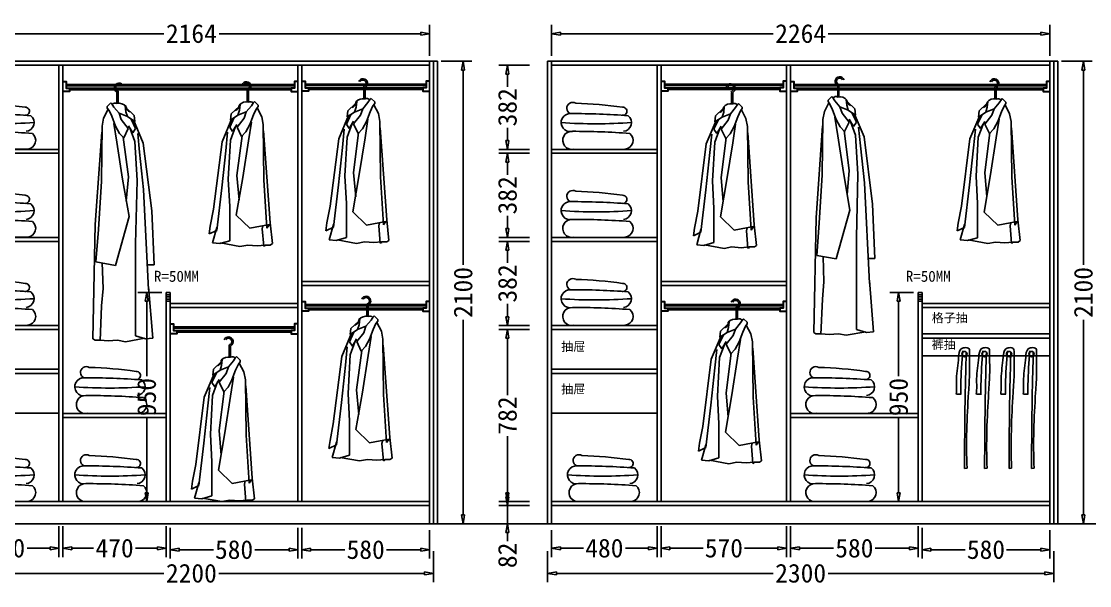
# Model space of a CAD drawing. Header units: millimetres. Extents: x 304407 to 361076, y -1262425 to -1203358.
# Drawn here: x 332654 to 337509, y -1232511 to -1229948 of the extents above; entities that cross this region are included whole.
import ezdxf

# ---------------------------------------------------------------- set-up
doc = ezdxf.new("R2010")
doc.units = ezdxf.units.MM
doc.header["$LTSCALE"] = 20
doc.layers.get('Defpoints').update_dxf_attribs({"color": 250})
for name, color, linetype in [('4', 1, 'Continuous'), ('6', 6, 'Continuous'), ('8', 8, 'Continuous'), ('LAYER10', 11, 'Continuous'), ('LAYER8', 11, 'Continuous'), ('图层3', 4, 'Continuous'), ('墙体', 40, 'Continuous')]:
    doc.layers.add(name, color=color, linetype=linetype)
doc.styles.get("Standard").update_dxf_attribs({"font": 'SimSun.ttf', "height": 85})
doc.styles.add('text', font='SimSun.ttf', dxfattribs={"height": 85})
doc.dimstyles.new('周文晶', dxfattribs={"dimtxt": 70, "dimasz": 40, "dimexe": 40, "dimexo": 30, "dimgap": 10, "dimtad": 0, "dimdec": 0, "dimtxsty": 'Standard', "dimblk": 'CLOSEDBLANK', "dimcen": 200, "dimclrd": 256, "dimclre": 256, "dimadec": 0, "dimazin": 0, "dimtfac": 1, "dimtdec": 0, "dimtmove": 0, "dimatfit": 3, "dimldrblk": 'CLOSEDBLANK', "dimfxl": 100, "dimfxlon": 1, "dimarcsym": 0})

# ---------------------------------------------------------------- blocks, each defined once
blk = doc.blocks.new('_ClosedBlank')
at = {"color": 0, "linetype": 'ByBlock', "lineweight": -2}
for p, q in [((-1, 0.17), (0, 0)), ((-1, 0.17), (-1, -0.17)), ((0, 0), (-1, -0.17))]:
    blk.add_line(p, q, dxfattribs=at)
blk = doc.blocks.new('*D1259')
at = {"lineweight": -2, "transparency": 16777216}
for p, q in [((332344.8, -1232259.5), (332344.8, -1232381)), ((332824.8, -1232241), (332824.8, -1232381)), ((332384.8, -1232341), (332489.4, -1232341)), ((332784.8, -1232341), (332680.3, -1232341))]:
    blk.add_line(p, q, dxfattribs=at)
at = {"layer": 'Defpoints', "color": 0, "transparency": 16777216}
for p in [(332824.8, -1232129.5), (332344.8, -1232229.5), (332824.8, -1232341)]:
    blk.add_point(p, dxfattribs=at)
at = {"lineweight": -2, "transparency": 16777216, "xscale": 40, "yscale": 40, "zscale": 40, "rotation": 180}
blk.add_blockref('_ClosedBlank', (332344.8, -1232341), dxfattribs=at)
at = {"lineweight": -2, "transparency": 16777216, "xscale": 40, "yscale": 40, "zscale": 40}
blk.add_blockref('_ClosedBlank', (332824.8, -1232341), dxfattribs=at)
at = {"color": 0, "transparency": 16777216, "insert": (332584.8, -1232341), "char_height": 85, "attachment_point": 5}
blk.add_mtext('480', dxfattribs=at)
blk = doc.blocks.new('*D1260')
at = {"lineweight": -2, "transparency": 16777216}
for p, q in [((332842.8, -1232241), (332842.8, -1232381)), ((333312.8, -1232241), (333312.8, -1232381)), ((332882.8, -1232341), (332982.4, -1232341)), ((333272.8, -1232341), (333173.3, -1232341))]:
    blk.add_line(p, q, dxfattribs=at)
at = {"layer": 'Defpoints', "color": 0, "transparency": 16777216}
for p in [(332842.8, -1230147.5), (333312.8, -1232129.5), (333312.8, -1232341)]:
    blk.add_point(p, dxfattribs=at)
at = {"lineweight": -2, "transparency": 16777216, "xscale": 40, "yscale": 40, "zscale": 40, "rotation": 180}
blk.add_blockref('_ClosedBlank', (332842.8, -1232341), dxfattribs=at)
at = {"lineweight": -2, "transparency": 16777216, "xscale": 40, "yscale": 40, "zscale": 40}
blk.add_blockref('_ClosedBlank', (333312.8, -1232341), dxfattribs=at)
at = {"color": 0, "transparency": 16777216, "insert": (333077.8, -1232341), "char_height": 85, "attachment_point": 5}
blk.add_mtext('470', dxfattribs=at)
blk = doc.blocks.new('*D1261')
at = {"lineweight": -2, "transparency": 16777216}
for p, q in [((332344.8, -1230104.1), (332344.8, -1229964.1)), ((334508.8, -1230104.1), (334508.8, -1229964.1)), ((332384.8, -1230004.1), (333301.1, -1230004.1)), ((334468.8, -1230004.1), (333552.5, -1230004.1))]:
    blk.add_line(p, q, dxfattribs=at)
at = {"layer": 'Defpoints', "color": 0, "transparency": 16777216}
for p in [(334508.8, -1230004.1), (332344.8, -1230147.5), (334508.8, -1230147.5)]:
    blk.add_point(p, dxfattribs=at)
at = {"lineweight": -2, "transparency": 16777216, "xscale": 40, "yscale": 40, "zscale": 40, "rotation": 180}
blk.add_blockref('_ClosedBlank', (332344.8, -1230004.1), dxfattribs=at)
at = {"lineweight": -2, "transparency": 16777216, "xscale": 40, "yscale": 40, "zscale": 40}
blk.add_blockref('_ClosedBlank', (334508.8, -1230004.1), dxfattribs=at)
at = {"color": 0, "transparency": 16777216, "insert": (333426.8, -1230004.1), "char_height": 85, "attachment_point": 5}
blk.add_mtext('2164', dxfattribs=at)
blk = doc.blocks.new('*D1262')
at = {"lineweight": -2, "transparency": 16777216}
for p, q in [((332326.8, -1232355.1), (332326.8, -1232495.1)), ((334526.8, -1232355.1), (334526.8, -1232495.1)), ((332366.8, -1232455.1), (333302.1, -1232455.1)), ((334486.8, -1232455.1), (333551.6, -1232455.1))]:
    blk.add_line(p, q, dxfattribs=at)
at = {"layer": 'Defpoints', "color": 0, "transparency": 16777216}
for p in [(332326.8, -1232229.5), (334526.8, -1232229.5), (334526.8, -1232455.1)]:
    blk.add_point(p, dxfattribs=at)
at = {"lineweight": -2, "transparency": 16777216, "xscale": 40, "yscale": 40, "zscale": 40, "rotation": 180}
blk.add_blockref('_ClosedBlank', (332326.8, -1232455.1), dxfattribs=at)
at = {"lineweight": -2, "transparency": 16777216, "xscale": 40, "yscale": 40, "zscale": 40}
blk.add_blockref('_ClosedBlank', (334526.8, -1232455.1), dxfattribs=at)
at = {"color": 0, "transparency": 16777216, "insert": (333426.8, -1232455.1), "char_height": 85, "attachment_point": 5}
blk.add_mtext('2200', dxfattribs=at)
blk = doc.blocks.new('*D1268')
at = {"lineweight": -2, "transparency": 16777216}
for p, q in [((334561.7, -1230129.5), (334701.7, -1230129.5)), ((334661.7, -1230169.5), (334661.7, -1231054.7)), ((334661.7, -1232189.5), (334661.7, -1231304.2)), ((334561.7, -1232229.5), (334701.7, -1232229.5))]:
    blk.add_line(p, q, dxfattribs=at)
at = {"layer": 'Defpoints', "color": 0, "transparency": 16777216}
for p in [(334526.8, -1230129.5), (334661.7, -1230129.5), (334526.8, -1232229.5)]:
    blk.add_point(p, dxfattribs=at)
at = {"lineweight": -2, "transparency": 16777216, "xscale": 40, "yscale": 40, "zscale": 40}
for p, rotation in [((334661.7, -1230129.5), 90), ((334661.7, -1232229.5), 270)]:
    blk.add_blockref('_ClosedBlank', p, dxfattribs=dict(at, rotation=rotation))
at = {"color": 0, "transparency": 16777216, "insert": (334661.7, -1231179.5), "char_height": 85, "attachment_point": 5, "rotation": 90}
blk.add_mtext('2100', dxfattribs=at)
blk = doc.blocks.new('*D1269')
at = {"lineweight": -2, "transparency": 16777216}
for p, q in [((333928.8, -1232247.7), (333928.8, -1232387.7)), ((334508.8, -1232259.5), (334508.8, -1232387.7)), ((333968.8, -1232347.7), (334124.8, -1232347.7)), ((334468.8, -1232347.7), (334312.9, -1232347.7))]:
    blk.add_line(p, q, dxfattribs=at)
at = {"layer": 'Defpoints', "color": 0, "transparency": 16777216}
for p in [(333928.8, -1232129.5), (334508.8, -1232229.5), (334508.8, -1232347.7)]:
    blk.add_point(p, dxfattribs=at)
at = {"lineweight": -2, "transparency": 16777216, "xscale": 40, "yscale": 40, "zscale": 40, "rotation": 180}
blk.add_blockref('_ClosedBlank', (333928.8, -1232347.7), dxfattribs=at)
at = {"lineweight": -2, "transparency": 16777216, "xscale": 40, "yscale": 40, "zscale": 40}
blk.add_blockref('_ClosedBlank', (334508.8, -1232347.7), dxfattribs=at)
at = {"color": 0, "transparency": 16777216, "insert": (334218.8, -1232347.7), "char_height": 85, "attachment_point": 5}
blk.add_mtext('580', dxfattribs=at)
blk = doc.blocks.new('*D1270')
at = {"lineweight": -2, "transparency": 16777216}
for p, q in [((333291.8, -1231179.5), (333183.8, -1231179.5)), ((333223.8, -1231219.5), (333223.8, -1231559.5)), ((333223.8, -1232089.5), (333223.8, -1231749.5)), ((333282.8, -1232129.5), (333183.8, -1232129.5))]:
    blk.add_line(p, q, dxfattribs=at)
at = {"layer": 'Defpoints', "color": 0, "transparency": 16777216}
for p in [(333321.8, -1231179.5), (333223.8, -1232129.5), (333312.8, -1232129.5)]:
    blk.add_point(p, dxfattribs=at)
at = {"lineweight": -2, "transparency": 16777216, "xscale": 40, "yscale": 40, "zscale": 40}
for p, rotation in [((333223.8, -1231179.5), 90), ((333223.8, -1232129.5), 270)]:
    blk.add_blockref('_ClosedBlank', p, dxfattribs=dict(at, rotation=rotation))
at = {"color": 0, "transparency": 16777216, "insert": (333223.8, -1231654.5), "char_height": 85, "attachment_point": 5, "rotation": 90}
blk.add_mtext('950', dxfattribs=at)
blk = doc.blocks.new('*D1271')
at = {"lineweight": -2, "transparency": 16777216}
for p, q in [((333330.8, -1232247.7), (333330.8, -1232387.7)), ((333910.8, -1232247.7), (333910.8, -1232387.7)), ((333370.8, -1232347.7), (333526.8, -1232347.7)), ((333870.8, -1232347.7), (333714.9, -1232347.7))]:
    blk.add_line(p, q, dxfattribs=at)
at = {"layer": 'Defpoints', "color": 0, "transparency": 16777216}
for p in [(333330.8, -1232129.5), (333910.8, -1232129.5), (333910.8, -1232347.7)]:
    blk.add_point(p, dxfattribs=at)
at = {"lineweight": -2, "transparency": 16777216, "xscale": 40, "yscale": 40, "zscale": 40, "rotation": 180}
blk.add_blockref('_ClosedBlank', (333330.8, -1232347.7), dxfattribs=at)
at = {"lineweight": -2, "transparency": 16777216, "xscale": 40, "yscale": 40, "zscale": 40}
blk.add_blockref('_ClosedBlank', (333910.8, -1232347.7), dxfattribs=at)
at = {"color": 0, "transparency": 16777216, "insert": (333620.8, -1232347.7), "char_height": 85, "attachment_point": 5}
blk.add_mtext('580', dxfattribs=at)
blk = doc.blocks.new('*D1272')
at = {"lineweight": -2, "transparency": 16777216}
for p, q in [((335063.5, -1232259.5), (335063.5, -1232381)), ((335543.5, -1232241), (335543.5, -1232381)), ((335103.5, -1232341), (335208, -1232341)), ((335503.5, -1232341), (335398.9, -1232341))]:
    blk.add_line(p, q, dxfattribs=at)
at = {"layer": 'Defpoints', "color": 0, "transparency": 16777216}
for p in [(335543.5, -1232129.5), (335063.5, -1232229.5), (335543.5, -1232341)]:
    blk.add_point(p, dxfattribs=at)
at = {"lineweight": -2, "transparency": 16777216, "xscale": 40, "yscale": 40, "zscale": 40, "rotation": 180}
blk.add_blockref('_ClosedBlank', (335063.5, -1232341), dxfattribs=at)
at = {"lineweight": -2, "transparency": 16777216, "xscale": 40, "yscale": 40, "zscale": 40}
blk.add_blockref('_ClosedBlank', (335543.5, -1232341), dxfattribs=at)
at = {"color": 0, "transparency": 16777216, "insert": (335303.5, -1232341), "char_height": 85, "attachment_point": 5}
blk.add_mtext('480', dxfattribs=at)
blk = doc.blocks.new('*D1273')
at = {"lineweight": -2, "transparency": 16777216}
for p, q in [((336149.5, -1232241), (336149.5, -1232381)), ((336729.5, -1232241), (336729.5, -1232381)), ((336189.5, -1232341), (336345.4, -1232341)), ((336689.5, -1232341), (336533.5, -1232341))]:
    blk.add_line(p, q, dxfattribs=at)
at = {"layer": 'Defpoints', "color": 0, "transparency": 16777216}
for p in [(336149.5, -1230147.5), (336729.5, -1232129.5), (336729.5, -1232341)]:
    blk.add_point(p, dxfattribs=at)
at = {"lineweight": -2, "transparency": 16777216, "xscale": 40, "yscale": 40, "zscale": 40, "rotation": 180}
blk.add_blockref('_ClosedBlank', (336149.5, -1232341), dxfattribs=at)
at = {"lineweight": -2, "transparency": 16777216, "xscale": 40, "yscale": 40, "zscale": 40}
blk.add_blockref('_ClosedBlank', (336729.5, -1232341), dxfattribs=at)
at = {"color": 0, "transparency": 16777216, "insert": (336439.5, -1232341), "char_height": 85, "attachment_point": 5}
blk.add_mtext('580', dxfattribs=at)
blk = doc.blocks.new('*D1274')
at = {"lineweight": -2, "transparency": 16777216}
for p, q in [((335063.5, -1230104.1), (335063.5, -1229964.1)), ((337327.5, -1230104.1), (337327.5, -1229964.1)), ((335103.5, -1230004.1), (336069.8, -1230004.1)), ((337287.5, -1230004.1), (336321.1, -1230004.1))]:
    blk.add_line(p, q, dxfattribs=at)
at = {"layer": 'Defpoints', "color": 0, "transparency": 16777216}
for p in [(337327.5, -1230004.1), (335063.5, -1230147.5), (337327.5, -1230147.5)]:
    blk.add_point(p, dxfattribs=at)
at = {"lineweight": -2, "transparency": 16777216, "xscale": 40, "yscale": 40, "zscale": 40, "rotation": 180}
blk.add_blockref('_ClosedBlank', (335063.5, -1230004.1), dxfattribs=at)
at = {"lineweight": -2, "transparency": 16777216, "xscale": 40, "yscale": 40, "zscale": 40}
blk.add_blockref('_ClosedBlank', (337327.5, -1230004.1), dxfattribs=at)
at = {"color": 0, "transparency": 16777216, "insert": (336195.5, -1230004.1), "char_height": 85, "attachment_point": 5}
blk.add_mtext('2264', dxfattribs=at)
blk = doc.blocks.new('*D1275')
at = {"lineweight": -2, "transparency": 16777216}
for p, q in [((335045.5, -1232355.1), (335045.5, -1232495.1)), ((337345.5, -1232355.1), (337345.5, -1232495.1)), ((335085.5, -1232455.1), (336070.7, -1232455.1)), ((337305.5, -1232455.1), (336320.2, -1232455.1))]:
    blk.add_line(p, q, dxfattribs=at)
at = {"layer": 'Defpoints', "color": 0, "transparency": 16777216}
for p in [(335045.5, -1232229.5), (337345.5, -1232229.5), (337345.5, -1232455.1)]:
    blk.add_point(p, dxfattribs=at)
at = {"lineweight": -2, "transparency": 16777216, "xscale": 40, "yscale": 40, "zscale": 40, "rotation": 180}
blk.add_blockref('_ClosedBlank', (335045.5, -1232455.1), dxfattribs=at)
at = {"lineweight": -2, "transparency": 16777216, "xscale": 40, "yscale": 40, "zscale": 40}
blk.add_blockref('_ClosedBlank', (337345.5, -1232455.1), dxfattribs=at)
at = {"color": 0, "transparency": 16777216, "insert": (336195.5, -1232455.1), "char_height": 85, "attachment_point": 5}
blk.add_mtext('2300', dxfattribs=at)
blk = doc.blocks.new('*D1276')
at = {"lineweight": -2, "transparency": 16777216}
for p, q in [((337380.3, -1230129.5), (337520.3, -1230129.5)), ((337480.3, -1230169.5), (337480.3, -1231054.7)), ((337480.3, -1232189.5), (337480.3, -1231304.2)), ((337380.3, -1232229.5), (337520.3, -1232229.5))]:
    blk.add_line(p, q, dxfattribs=at)
at = {"layer": 'Defpoints', "color": 0, "transparency": 16777216}
for p in [(337345.5, -1230129.5), (337480.3, -1230129.5), (337345.5, -1232229.5)]:
    blk.add_point(p, dxfattribs=at)
at = {"lineweight": -2, "transparency": 16777216, "xscale": 40, "yscale": 40, "zscale": 40}
for p, rotation in [((337480.3, -1230129.5), 90), ((337480.3, -1232229.5), 270)]:
    blk.add_blockref('_ClosedBlank', p, dxfattribs=dict(at, rotation=rotation))
at = {"color": 0, "transparency": 16777216, "insert": (337480.3, -1231179.5), "char_height": 85, "attachment_point": 5, "rotation": 90}
blk.add_mtext('2100', dxfattribs=at)
blk = doc.blocks.new('*D1277')
at = {"lineweight": -2, "transparency": 16777216}
for p, q in [((336708.5, -1231179.5), (336600.5, -1231179.5)), ((336640.5, -1231219.5), (336640.5, -1231559.5)), ((336640.5, -1232089.5), (336640.5, -1231749.5)), ((336699.5, -1232129.5), (336600.5, -1232129.5))]:
    blk.add_line(p, q, dxfattribs=at)
at = {"layer": 'Defpoints', "color": 0, "transparency": 16777216}
for p in [(336738.5, -1231179.5), (336640.5, -1232129.5), (336729.5, -1232129.5)]:
    blk.add_point(p, dxfattribs=at)
at = {"lineweight": -2, "transparency": 16777216, "xscale": 40, "yscale": 40, "zscale": 40}
for p, rotation in [((336640.5, -1231179.5), 90), ((336640.5, -1232129.5), 270)]:
    blk.add_blockref('_ClosedBlank', p, dxfattribs=dict(at, rotation=rotation))
at = {"color": 0, "transparency": 16777216, "insert": (336640.5, -1231654.5), "char_height": 85, "attachment_point": 5, "rotation": 90}
blk.add_mtext('950', dxfattribs=at)
blk = doc.blocks.new('*D1278')
at = {"lineweight": -2, "transparency": 16777216}
for p, q in [((336747.5, -1232247.7), (336747.5, -1232387.7)), ((337327.5, -1232259.5), (337327.5, -1232387.7)), ((336787.5, -1232347.7), (336943.4, -1232347.7)), ((337287.5, -1232347.7), (337131.5, -1232347.7))]:
    blk.add_line(p, q, dxfattribs=at)
at = {"layer": 'Defpoints', "color": 0, "transparency": 16777216}
for p in [(336747.5, -1232129.5), (337327.5, -1232229.5), (337327.5, -1232347.7)]:
    blk.add_point(p, dxfattribs=at)
at = {"lineweight": -2, "transparency": 16777216, "xscale": 40, "yscale": 40, "zscale": 40, "rotation": 180}
blk.add_blockref('_ClosedBlank', (336747.5, -1232347.7), dxfattribs=at)
at = {"lineweight": -2, "transparency": 16777216, "xscale": 40, "yscale": 40, "zscale": 40}
blk.add_blockref('_ClosedBlank', (337327.5, -1232347.7), dxfattribs=at)
at = {"color": 0, "transparency": 16777216, "insert": (337037.5, -1232347.7), "char_height": 85, "attachment_point": 5}
blk.add_mtext('580', dxfattribs=at)
blk = doc.blocks.new('*D1279')
at = {"lineweight": -2, "transparency": 16777216}
for p, q in [((334863.2, -1232107.5), (334863.2, -1232067.5)), ((334963.2, -1232147.5), (334823.2, -1232147.5)), ((334863.2, -1232147.5), (334863.2, -1232229.5)), ((334963.2, -1232229.5), (334823.2, -1232229.5)), ((334863.2, -1232269.5), (334863.2, -1232309.5))]:
    blk.add_line(p, q, dxfattribs=at)
at = {"layer": 'Defpoints', "color": 0, "transparency": 16777216}
for p in [(334863.2, -1232147.5), (335063.5, -1232147.5), (335045.5, -1232229.5)]:
    blk.add_point(p, dxfattribs=at)
at = {"lineweight": -2, "transparency": 16777216, "xscale": 40, "yscale": 40, "zscale": 40}
for p, rotation in [((334863.2, -1232147.5), 270), ((334863.2, -1232229.5), 90)]:
    blk.add_blockref('_ClosedBlank', p, dxfattribs=dict(at, rotation=rotation))
at = {"color": 0, "transparency": 16777216, "insert": (334863.2, -1232373.5), "char_height": 85, "attachment_point": 5, "rotation": 90}
blk.add_mtext('82', dxfattribs=at)
blk = doc.blocks.new('*D1280')
at = {"lineweight": -2, "transparency": 16777216}
for p, q in [((334963.2, -1231347.5), (334823.2, -1231347.5)), ((334863.2, -1231387.5), (334863.2, -1231645.3)), ((334863.2, -1232089.5), (334863.2, -1231831.6)), ((334963.2, -1232129.5), (334823.2, -1232129.5))]:
    blk.add_line(p, q, dxfattribs=at)
at = {"layer": 'Defpoints', "color": 0, "transparency": 16777216}
for p in [(334863.2, -1231347.5), (335063.5, -1231347.5), (335063.5, -1232129.5)]:
    blk.add_point(p, dxfattribs=at)
at = {"lineweight": -2, "transparency": 16777216, "xscale": 40, "yscale": 40, "zscale": 40}
for p, rotation in [((334863.2, -1231347.5), 90), ((334863.2, -1232129.5), 270)]:
    blk.add_blockref('_ClosedBlank', p, dxfattribs=dict(at, rotation=rotation))
at = {"color": 0, "transparency": 16777216, "insert": (334863.2, -1231738.5), "char_height": 85, "attachment_point": 5, "rotation": 90}
blk.add_mtext('782', dxfattribs=at)
blk = doc.blocks.new('*D1281')
at = {"lineweight": -2, "transparency": 16777216}
for p, q in [((334963.2, -1230947.5), (334823.2, -1230947.5)), ((334863.2, -1230987.5), (334863.2, -1231045.1)), ((334863.2, -1231289.5), (334863.2, -1231231.8)), ((334963.2, -1231329.5), (334823.2, -1231329.5))]:
    blk.add_line(p, q, dxfattribs=at)
at = {"layer": 'Defpoints', "color": 0, "transparency": 16777216}
for p in [(334863.2, -1230947.5), (335063.5, -1230947.5), (335063.5, -1231329.5)]:
    blk.add_point(p, dxfattribs=at)
at = {"lineweight": -2, "transparency": 16777216, "xscale": 40, "yscale": 40, "zscale": 40}
for p, rotation in [((334863.2, -1230947.5), 90), ((334863.2, -1231329.5), 270)]:
    blk.add_blockref('_ClosedBlank', p, dxfattribs=dict(at, rotation=rotation))
at = {"color": 0, "transparency": 16777216, "insert": (334863.2, -1231138.5), "char_height": 85, "attachment_point": 5, "rotation": 90}
blk.add_mtext('382', dxfattribs=at)
blk = doc.blocks.new('*D1282')
at = {"lineweight": -2, "transparency": 16777216}
for p, q in [((334963.2, -1230547.5), (334823.2, -1230547.5)), ((334863.2, -1230587.5), (334863.2, -1230645.1)), ((334863.2, -1230889.5), (334863.2, -1230831.8)), ((334963.2, -1230929.5), (334823.2, -1230929.5))]:
    blk.add_line(p, q, dxfattribs=at)
at = {"layer": 'Defpoints', "color": 0, "transparency": 16777216}
for p in [(334863.2, -1230547.5), (335063.5, -1230547.5), (335063.5, -1230929.5)]:
    blk.add_point(p, dxfattribs=at)
at = {"lineweight": -2, "transparency": 16777216, "xscale": 40, "yscale": 40, "zscale": 40}
for p, rotation in [((334863.2, -1230547.5), 90), ((334863.2, -1230929.5), 270)]:
    blk.add_blockref('_ClosedBlank', p, dxfattribs=dict(at, rotation=rotation))
at = {"color": 0, "transparency": 16777216, "insert": (334863.2, -1230738.5), "char_height": 85, "attachment_point": 5, "rotation": 90}
blk.add_mtext('382', dxfattribs=at)
blk = doc.blocks.new('*D1283')
at = {"lineweight": -2, "transparency": 16777216}
for p, q in [((334963.2, -1230147.5), (334823.2, -1230147.5)), ((334863.2, -1230187.5), (334863.2, -1230245.1)), ((334863.2, -1230489.5), (334863.2, -1230431.8)), ((334963.2, -1230529.5), (334823.2, -1230529.5))]:
    blk.add_line(p, q, dxfattribs=at)
at = {"layer": 'Defpoints', "color": 0, "transparency": 16777216}
for p in [(334863.2, -1230147.5), (335063.5, -1230147.5), (335063.5, -1230529.5)]:
    blk.add_point(p, dxfattribs=at)
at = {"lineweight": -2, "transparency": 16777216, "xscale": 40, "yscale": 40, "zscale": 40}
for p, rotation in [((334863.2, -1230147.5), 90), ((334863.2, -1230529.5), 270)]:
    blk.add_blockref('_ClosedBlank', p, dxfattribs=dict(at, rotation=rotation))
at = {"color": 0, "transparency": 16777216, "insert": (334863.2, -1230338.5), "char_height": 85, "attachment_point": 5, "rotation": 90}
blk.add_mtext('382', dxfattribs=at)
blk = doc.blocks.new('*D1284')
at = {"lineweight": -2, "transparency": 16777216}
for p, q in [((335561.5, -1232241), (335561.5, -1232381)), ((336131.5, -1232241), (336131.5, -1232381)), ((335601.5, -1232341), (335752.4, -1232341)), ((336091.5, -1232341), (335940.5, -1232341))]:
    blk.add_line(p, q, dxfattribs=at)
at = {"layer": 'Defpoints', "color": 0, "transparency": 16777216}
for p in [(335561.5, -1232129.5), (336131.5, -1232129.5), (336131.5, -1232341)]:
    blk.add_point(p, dxfattribs=at)
at = {"lineweight": -2, "transparency": 16777216, "xscale": 40, "yscale": 40, "zscale": 40, "rotation": 180}
blk.add_blockref('_ClosedBlank', (335561.5, -1232341), dxfattribs=at)
at = {"lineweight": -2, "transparency": 16777216, "xscale": 40, "yscale": 40, "zscale": 40}
blk.add_blockref('_ClosedBlank', (336131.5, -1232341), dxfattribs=at)
at = {"color": 0, "transparency": 16777216, "insert": (335846.5, -1232341), "char_height": 85, "attachment_point": 5}
blk.add_mtext('570', dxfattribs=at)
blk = doc.blocks.new('A$C1C5764E0')
at = {"layer": '8'}
for p, q in [((172.3, 708.4), (172.3, 657.4)), ((178.3, 708.4), (178.3, 657.4)), ((135.3, 635.3), (99.9, 601.9)), ((137.4, 618.5), (140.1, 644.9)), ((167.9, 611.6), (191.5, 639.3)), ((191.5, 639.3), (201.2, 654.6)), ((201.2, 654.6), (205.3, 658.7)), ((205.3, 658.7), (222, 642.1)), ((222, 635.2), (213.6, 624.1)), ((222, 642.1), (222, 635.2)), ((113.7, 585.2), (93.2, 541.7)), ((99.9, 601.9), (97.1, 574.2)), ((97.1, 574.2), (130.4, 596.4)), ((130.4, 596.4), (137.4, 618.5)), ((130.4, 596.4), (167.9, 611.6)), ((158.2, 582.5), (167.9, 611.6)), ((201.2, 597.8), (184.5, 553.4)), ((213.6, 624.1), (201.2, 597.8)), ((217.8, 629.6), (238.6, 589.4)), ((238.6, 589.4), (245.5, 553.4)), ((103, 580.9), (58.4, 475.1)), ((93.2, 541.7), (106.3, 522.1)), ((96.5, 482.8), (119.4, 544.9)), ((106.3, 522.1), (125.9, 554.7)), ((126.3, 542.3), (158.2, 582.5)), ((147.1, 499.3), (126.3, 542.3)), ((184.5, 553.4), (166.5, 520.1)), ((178.3, 479.5), (191.3, 564.6)), ((245.5, 553.4), (248.3, 302.5)), ((75, 435), (83.4, 518.8)), ((148.8, 502.4), (125.9, 322.6)), ((166.5, 520.1), (147.1, 499.3)), ((276.4, 106.8), (247, 525.3)), ((58.4, 475.1), (19.5, 168.8)), ((86.6, 306.3), (96.5, 482.8)), ((152.1, 312.8), (178.3, 479.5)), ((57, 265.8), (75, 435)), ((93.2, 180.9), (86.6, 306.3)), ((122.6, 142.8), (152.1, 312.8)), ((125.9, 322.6), (135.7, 211.4)), ((248.3, 302.5), (262.2, 83.5)), ((34.3, 73.1), (57, 265.8)), ((19.5, 168.8), (4.8, 92.7)), ((93.2, 26.2), (93.2, 180.9)), ((184.8, 82.8), (122.6, 142.8)), ((273.1, 99.1), (184.8, 82.8)), ((262.2, 83.5), (273.1, 99.1)), ((286.7, 13.1), (276.4, 106.8)), ((4.8, 92.7), (0, 56.7)), ((0, 56.7), (34.3, 73.1)), ((34.3, 86.2), (14.7, 16.3)), ((244.2, 93.8), (240.9, 79.6)), ((240.9, 79.6), (247.4, 1.1)), ((14.7, 16.3), (47.4, 13.1)), ((47.4, 13.1), (93.2, 26.2)), ((50.7, 16.3), (139, 0)), ((139, 0), (175, 6.5)), ((175, 6.5), (217.5, 3.3)), ((217.5, 3.3), (253.5, 6.5)), ((247.4, 1.1), (254, 3.3)), ((253.5, 6.5), (276.9, 6.5)), ((276.9, 6.5), (286.7, 13.1))]:
    blk.add_line(p, q, dxfattribs=at)
for centre, radius, start, end in [((168.9, 727.1), 20.9, 296.6338, 159.5285), ((168.9, 727.1), 14.9, 296.6338, 150.6175), ((175.9, 709.9), 3.91, 94.6712, 201.9626), ((110.9, 641.2), 25.1, 286.2636, 2.0248), ((168.9, 613.1), 43.9, 77.6993, 138.5966), ((186.2, 639.8), 18, 42.48, 116.3392)]:
    blk.add_arc(centre, radius, start, end, dxfattribs=at)
blk = doc.blocks.new('A$C4F477F88')
at = {"layer": 'LAYER10'}
blk.add_blockref('A$C1C5764E0', (0, 0), dxfattribs=at)
blk = doc.blocks.new('A$C5E603B19')
at = {"layer": 'LAYER8'}
blk.add_blockref('A$C4F477F88', (0, 0), dxfattribs=at)
blk = doc.blocks.new('A$C1B0A679D')
at = {"layer": '图层3'}
blk.add_blockref('A$C5E603B19', (0, 0), dxfattribs=at)
blk = doc.blocks.new('A$C52EB379C')
at = {"layer": '8'}
for p, q in [((163.3, 1134.6), (163.3, 1083.5)), ((169.3, 1134.6), (169.3, 1083.5)), ((128.4, 1044.7), (131.2, 1071)), ((182.5, 1065.5), (192.3, 1080.7)), ((192.3, 1080.7), (196.4, 1084.9)), ((196.4, 1084.9), (213.1, 1068.3)), ((213.1, 1068.3), (213.1, 1061.3)), ((91, 1028.1), (88.2, 1000.3)), ((88.2, 1000.3), (121.5, 1022.5)), ((126.4, 1061.5), (91, 1028.1)), ((121.5, 1022.5), (128.4, 1044.7)), ((121.5, 1022.5), (159, 1037.8)), ((149.3, 1008.7), (159, 1037.8)), ((159, 1037.8), (182.5, 1065.5)), ((192.3, 1023.9), (175.6, 979.5)), ((204.7, 1050.2), (192.3, 1023.9)), ((213.1, 1061.3), (204.7, 1050.2)), ((208.9, 1055.8), (229.7, 1015.6)), ((94.1, 1007.1), (49.5, 901.3)), ((104.8, 1011.4), (84.3, 967.8)), ((87.6, 909), (110.5, 971.1)), ((97.4, 948.2), (117, 980.9)), ((117.4, 968.5), (149.3, 1008.7)), ((175.6, 979.5), (157.6, 946.3)), ((169.3, 905.7), (182.4, 990.7)), ((229.7, 1015.6), (236.6, 979.5)), ((236.6, 979.5), (239.4, 728.7)), ((66.1, 861.1), (74.5, 944.9)), ((84.3, 967.8), (97.4, 948.2)), ((139.9, 928.6), (117, 748.8)), ((138.2, 925.5), (117.4, 968.5)), ((157.6, 946.3), (138.2, 925.5)), ((267.5, 533), (238.1, 951.5)), ((49.5, 901.3), (10.6, 595)), ((77.7, 732.4), (87.6, 909)), ((143.2, 738.9), (169.3, 905.7)), ((48.1, 692), (66.1, 861.1)), ((84.3, 444.7), (77.7, 732.4)), ((113.7, 568.9), (143.2, 738.9)), ((117, 748.8), (126.8, 637.6)), ((239.4, 728.7), (253.3, 509.7)), ((25.4, 235.4), (48.1, 692)), ((10.6, 595), (0, 349)), ((175.9, 346.6), (113.7, 568.9)), ((253.3, 509.7), (264.2, 362.9)), ((277.8, 13.1), (267.5, 533)), ((84.3, 26.2), (84.3, 444.7)), ((0, 349), (31, 349)), ((264.2, 362.9), (175.9, 346.6)), ((235.3, 357.6), (232, 242)), ((25.4, 248.5), (5.8, 16.3)), ((232, 242), (238.5, 163.5)), ((238.5, 163.5), (245.1, 3.3)), ((5.8, 16.3), (38.5, 13.1)), ((38.5, 13.1), (84.3, 26.2)), ((41.7, 16.3), (130.1, 0)), ((130.1, 0), (166.1, 6.5)), ((166.1, 6.5), (208.6, 3.3)), ((208.6, 3.3), (244.6, 6.5)), ((244.6, 6.5), (268, 6.5)), ((268, 6.5), (277.8, 13.1))]:
    blk.add_line(p, q, dxfattribs=at)
for centre, radius, start, end in [((160, 1153.2), 20.9, 296.6338, 159.5285), ((160, 1153.2), 14.9, 296.6338, 150.6175), ((167, 1136), 3.91, 94.6712, 201.9626), ((102, 1067.4), 25.1, 286.2636, 2.0248), ((160, 1039.2), 43.9, 77.6993, 138.5966), ((177.3, 1066), 18, 42.48, 116.3392)]:
    blk.add_arc(centre, radius, start, end, dxfattribs=at)
blk = doc.blocks.new('A$C05785CA5')
at = {"layer": 'LAYER10'}
blk.add_blockref('A$C52EB379C', (0, 0), dxfattribs=at)
blk = doc.blocks.new('A$C100967EE')
at = {"layer": 'LAYER10'}
blk.add_blockref('A$C05785CA5', (0, 0), dxfattribs=at)
blk = doc.blocks.new('A$C65D30603')
at = {"layer": 'LAYER8'}
blk.add_blockref('A$C100967EE', (0, 0), dxfattribs=at)
blk = doc.blocks.new('A$C50CE712E')
at = {"layer": '图层3'}
blk.add_blockref('A$C65D30603', (0, 0), dxfattribs=at)
blk = doc.blocks.new('A$C11F00F61')
at = {"color": 8}
blk.add_line((48.2, 0), (290.3, 1.2), dxfattribs=at)
at = {"layer": '墙体', "color": 8}
for centre, radius, start, end in [((52.6, 186.6), 26.7, 59.8021, 244.0801), ((9.8, -1698.7), 1909.1, 81.8981, 88.3112), ((41, 121.6), 41, 86.0834, 284.0988), ((53.8, -3125.6), 3288.1, 85.6244, 90.1755), ((280.3, 173), 18.4, 260.1551, 94.4157), ((279.7, 121.7), 40, 274.9406, 51.3165), ((159.2, 2329.1), 2213.2, 265.8756, 274.159), ((48.2, 41), 41, 86.0834, 284.0988), ((61, -3206.2), 3288.1, 85.6244, 90.1755), ((286.9, 41.1), 40, 274.9406, 51.3165)]:
    blk.add_arc(centre, radius, start, end, dxfattribs=at)
blk = doc.blocks.new('A$C3B9601DC')
at = {"layer": '4', "color": 8}
blk.add_line((62, 1.5), (47.4, 0), dxfattribs=at)
for points, knots in [([(62, 1.5), (55.4, 144.3), (62.8, 324.3), (78.7, 548.8), (75.2, 622.1), (75.7, 684.6), (46.8, 686.9), (17.9, 676.1), (12.7, 599.8), (-1.5, 524.3), (4.4, 450.4), (0, 421.8)], [0, 0, 0, 0, 428.516837, 544.203019, 664.137455, 677.621305, 701.749401, 722.125787, 770.743064, 895.133582, 980.731534, 980.731534, 980.731534, 980.731534]), ([(37.8, 667.5), (32.8, 603.2), (26.4, 521.3), (26.8, 439.3), (26.9, 421.8)], [0, 0, 0, 0, 193.394932, 246.046188, 246.046188, 246.046188, 246.046188])]:
    blk.add_open_spline(points, degree=3, knots=knots, dxfattribs=at)
blk.add_spline([(57.6, 658.7), (53.2, 497.8), (47.4, 0)], degree=3, dxfattribs=at)
blk.add_open_spline([(1.4, 421.8), (10.7, 421.8), (19.9, 421.8), (29.2, 421.8)], degree=3, dxfattribs=at)
at = {"layer": '6', "color": 8}
blk.add_circle((47.2, 648.9), 15, dxfattribs=at)
blk = doc.blocks.new('edr334343')
at = {"layer": '6', "color": 8, "xscale": 0.7999999999301508, "yscale": 0.7999999999301508, "zscale": 0.7999999999301508}
for p in [(311012.9, -1202094.7), (311104.2, -1202094.7), (311215.5, -1202094.7), (311317.6, -1202094.7)]:
    blk.add_blockref('A$C3B9601DC', p, dxfattribs=at)

msp = doc.modelspace()

# ---------------------------------------------------------------- linework, layer by layer
for p, q in [((332326.8, -1230129.5), (334526.8, -1230129.5)), ((332344.8, -1230147.5), (334508.8, -1230147.5)), ((332824.8, -1232129.5), (332824.8, -1230147.5)), ((332842.8, -1232129.5), (332842.8, -1230147.5)), ((333910.8, -1230147.5), (333910.8, -1232129.5)), ((333928.8, -1230147.5), (333928.8, -1232129.5)), ((334508.8, -1230129.5), (334508.8, -1232229.5)), ((334526.8, -1230129.5), (334526.8, -1232229.5)), ((334544.8, -1230129.5), (334526.8, -1230129.5)), ((334544.8, -1232229.5), (334544.8, -1230129.5)), ((335045.5, -1232229.5), (335045.5, -1230129.5)), ((335045.5, -1230129.5), (337345.5, -1230129.5)), ((335063.5, -1232229.5), (335063.5, -1230129.5)), ((335063.5, -1230147.5), (337327.5, -1230147.5)), ((335543.5, -1232129.5), (335543.5, -1230147.5)), ((335561.5, -1232129.5), (335561.5, -1230147.5)), ((336131.5, -1232129.5), (336131.5, -1230147.5)), ((336149.5, -1232129.5), (336149.5, -1230147.5)), ((337327.5, -1230129.5), (337327.5, -1232229.5)), ((337345.5, -1230129.5), (337345.5, -1232229.5)), ((337363.5, -1230129.5), (337345.5, -1230129.5)), ((337363.5, -1232229.5), (337363.5, -1230129.5)), ((332344.8, -1230529.5), (332824.8, -1230529.5)), ((332344.8, -1230547.5), (332824.8, -1230547.5)), ((335063.5, -1230529.5), (335543.5, -1230529.5)), ((335063.5, -1230547.5), (335543.5, -1230547.5)), ((332344.8, -1230929.5), (332824.8, -1230929.5)), ((332344.8, -1230947.5), (332824.8, -1230947.5)), ((335063.5, -1230929.5), (335543.5, -1230929.5)), ((335063.5, -1230947.5), (335543.5, -1230947.5)), ((333928.8, -1231129.5), (334508.8, -1231129.5)), ((335561.5, -1231129.5), (336131.5, -1231129.5)), ((333312.8, -1231179.5), (333312.8, -1232129.5)), ((333330.8, -1231179.5), (333312.8, -1231179.5)), ((333330.8, -1231189.5), (333312.8, -1231189.5)), ((333330.8, -1231179.5), (333330.8, -1232129.5)), ((333928.8, -1231147.5), (334508.8, -1231147.5)), ((335561.5, -1231147.5), (336131.5, -1231147.5)), ((336729.5, -1231179.5), (336729.5, -1232129.5)), ((336747.5, -1231179.5), (336729.5, -1231179.5)), ((336747.5, -1231189.5), (336729.5, -1231189.5)), ((336747.5, -1231179.5), (336747.5, -1232129.5)), ((333330.8, -1231199.5), (333312.8, -1231199.5)), ((333330.8, -1231209.5), (333312.8, -1231209.5)), ((333330.8, -1231219.5), (333312.8, -1231219.5)), ((333910.8, -1231229.5), (333330.8, -1231229.5)), ((336747.5, -1231199.5), (336729.5, -1231199.5)), ((336747.5, -1231209.5), (336729.5, -1231209.5)), ((336747.5, -1231219.5), (336729.5, -1231219.5)), ((337327.5, -1231229.5), (336747.5, -1231229.5)), ((333910.8, -1231247.5), (333330.8, -1231247.5)), ((337327.5, -1231247.5), (336747.5, -1231247.5)), ((332344.8, -1231329.5), (332824.8, -1231329.5)), ((335063.5, -1231329.5), (335543.5, -1231329.5)), ((332344.8, -1231347.5), (332824.8, -1231347.5)), ((335063.5, -1231347.5), (335543.5, -1231347.5)), ((337327.5, -1231367.5), (336747.5, -1231367.5)), ((337327.5, -1231387.5), (336747.5, -1231387.5)), ((337327.5, -1231467.5), (336747.5, -1231467.5)), ((332344.8, -1231527.5), (332824.8, -1231527.5)), ((335063.5, -1231527.5), (335543.5, -1231527.5)), ((332344.8, -1231547.5), (332824.8, -1231547.5)), ((335063.5, -1231547.5), (335543.5, -1231547.5)), ((332344.8, -1231727.5), (332824.8, -1231727.5)), ((335063.5, -1231727.5), (335543.5, -1231727.5)), ((333312.8, -1231729.5), (332842.8, -1231729.5)), ((333312.8, -1231747.5), (332842.8, -1231747.5)), ((336729.5, -1231729.5), (336149.5, -1231729.5)), ((336729.5, -1231747.5), (336149.5, -1231747.5)), ((332344.8, -1232129.5), (334508.8, -1232129.5)), ((332344.8, -1232147.5), (334508.8, -1232147.5)), ((335063.5, -1232129.5), (337327.5, -1232129.5)), ((335063.5, -1232147.5), (337327.5, -1232147.5)), ((332326.8, -1232229.5), (334526.8, -1232229.5)), ((334526.8, -1232229.5), (334544.8, -1232229.5)), ((335045.5, -1232229.5), (337345.5, -1232229.5)), ((337345.5, -1232229.5), (337363.5, -1232229.5))]:
    msp.add_line(p, q)
at = {"color": 8}
msp.add_line((361075.9, -1232229.5), (304407.4, -1232229.5), dxfattribs=at)
msp.add_line((361075.9, -1232229.5), (304407.4, -1232229.5), dxfattribs=at)
at = {"lineweight": 30}
for points in [[(332842.8, -1230221.8), (332857.8, -1230221.8), (332857.8, -1230251.8), (332872.8, -1230251.8), (332872.8, -1230266.8), (332842.8, -1230266.8)], [(333910.8, -1230221.8), (333895.8, -1230221.8), (333895.8, -1230251.8), (333880.8, -1230251.8), (333880.8, -1230266.8), (333910.8, -1230266.8)], [(333928.8, -1230220.1), (333943.8, -1230220.1), (333943.8, -1230250.1), (333958.8, -1230250.1), (333958.8, -1230265.1), (333928.8, -1230265.1)], [(334508.8, -1230220.1), (334493.8, -1230220.1), (334493.8, -1230250.1), (334478.8, -1230250.1), (334478.8, -1230265.1), (334508.8, -1230265.1)], [(335561.5, -1230220.1), (335576.5, -1230220.1), (335576.5, -1230250.1), (335591.5, -1230250.1), (335591.5, -1230265.1), (335561.5, -1230265.1)], [(336131.5, -1230220.1), (336116.5, -1230220.1), (336116.5, -1230250.1), (336101.5, -1230250.1), (336101.5, -1230265.1), (336131.5, -1230265.1)], [(336149.5, -1230221.8), (336164.5, -1230221.8), (336164.5, -1230251.8), (336179.5, -1230251.8), (336179.5, -1230266.8), (336149.5, -1230266.8)], [(337327.5, -1230221.8), (337312.5, -1230221.8), (337312.5, -1230251.8), (337297.5, -1230251.8), (337297.5, -1230266.8), (337327.5, -1230266.8)], [(333895.8, -1230236.8), (332857.8, -1230236.8)], [(333895.8, -1230241.3), (332857.8, -1230241.3)], [(333880.8, -1230253.8), (332872.8, -1230253.8)], [(333880.8, -1230259.3), (332872.8, -1230259.3)], [(334493.8, -1230235.1), (333943.8, -1230235.1)], [(334493.8, -1230239.7), (333943.8, -1230239.7)], [(334478.8, -1230252.2), (333958.8, -1230252.2)], [(334478.8, -1230257.6), (333958.8, -1230257.6)], [(336116.5, -1230235.1), (335576.5, -1230235.1)], [(336116.5, -1230239.7), (335576.5, -1230239.7)], [(336101.5, -1230252.2), (335591.5, -1230252.2)], [(336101.5, -1230257.6), (335591.5, -1230257.6)], [(337312.5, -1230236.8), (336164.5, -1230236.8)], [(337312.5, -1230241.3), (336164.5, -1230241.3)], [(337297.5, -1230253.8), (336179.5, -1230253.8)], [(337297.5, -1230259.3), (336179.5, -1230259.3)], [(333928.8, -1231220.1), (333943.8, -1231220.1), (333943.8, -1231250.1), (333958.8, -1231250.1), (333958.8, -1231265.1), (333928.8, -1231265.1)], [(334493.8, -1231235.1), (333943.8, -1231235.1)], [(334493.8, -1231239.7), (333943.8, -1231239.7)], [(334508.8, -1231220.1), (334493.8, -1231220.1), (334493.8, -1231250.1), (334478.8, -1231250.1), (334478.8, -1231265.1), (334508.8, -1231265.1)], [(335561.5, -1231220.1), (335576.5, -1231220.1), (335576.5, -1231250.1), (335591.5, -1231250.1), (335591.5, -1231265.1), (335561.5, -1231265.1)], [(336116.5, -1231235.1), (335576.5, -1231235.1)], [(336116.5, -1231239.7), (335576.5, -1231239.7)], [(336131.5, -1231220.1), (336116.5, -1231220.1), (336116.5, -1231250.1), (336101.5, -1231250.1), (336101.5, -1231265.1), (336131.5, -1231265.1)], [(334478.8, -1231252.2), (333958.8, -1231252.2)], [(334478.8, -1231257.6), (333958.8, -1231257.6)], [(336101.5, -1231252.2), (335591.5, -1231252.2)], [(336101.5, -1231257.6), (335591.5, -1231257.6)], [(333330.8, -1231321.8), (333345.8, -1231321.8), (333345.8, -1231351.8), (333360.8, -1231351.8), (333360.8, -1231366.8), (333330.8, -1231366.8)], [(333895.8, -1231336.8), (333345.8, -1231336.8)], [(333910.8, -1231321.8), (333895.8, -1231321.8), (333895.8, -1231351.8), (333880.8, -1231351.8), (333880.8, -1231366.8), (333910.8, -1231366.8)], [(333895.8, -1231341.3), (333345.8, -1231341.3)], [(333880.8, -1231353.8), (333360.8, -1231353.8)], [(333880.8, -1231359.3), (333360.8, -1231359.3)]]:
    msp.add_lwpolyline(points, dxfattribs=at)

# ---------------------------------------------------------------- block references
for name, p in [('A$C1B0A679D', (333508, -1230970.6)), ('A$C1B0A679D', (334037.8, -1230956.5)), ('A$C1B0A679D', (336906.3, -1230957)), ('A$C1B0A679D', (335708.3, -1230979.4)), ('A$C11F00F61', (332392.3, -1230529.5)), ('A$C11F00F61', (335107.1, -1230529.5)), ('A$C11F00F61', (332392.3, -1230929.5)), ('A$C11F00F61', (335107.1, -1230929.5)), ('A$C11F00F61', (332392.3, -1231329.5)), ('A$C11F00F61', (335107.1, -1231329.5)), ('A$C1B0A679D', (334051.9, -1231944.8)), ('A$C1B0A679D', (335730.8, -1231957.2)), ('A$C1B0A679D', (333426.8, -1232129.5)), ('edr334343', (25889.1, -29883.5)), ('A$C11F00F61', (332896.9, -1231729.5)), ('A$C11F00F61', (336211.5, -1231729.5)), ('A$C11F00F61', (332392.3, -1232129.5)), ('A$C11F00F61', (332896.9, -1232129.5)), ('A$C11F00F61', (335135.6, -1232129.5)), ('A$C11F00F61', (336211.5, -1232129.5))]:
    msp.add_blockref(name, p)
at = {"xscale": -1}
for p in [(336533, -1231373.9), (333257.4, -1231403.1)]:
    msp.add_blockref('A$C50CE712E', p, dxfattribs=at)

# ---------------------------------------------------------------- texts
at = {"attachment_point": 1, "style": 'text'}
for s, insert, char_height, width in [('R=50MM', (333256.6, -1231081), 50, 419.038), ('R=50MM', (336673.3, -1231081), 50, 419.038), ('格子抽', (336791.1, -1231274.6), 40, 305.609), ('抽屉', (335107.7, -1231405.1), 40, 305.609), ('裤抽', (336791.1, -1231395.8), 40, 305.609), ('抽屉', (335107.7, -1231598.5), 40, 305.609)]:
    msp.add_mtext(s, dxfattribs=dict(at, insert=insert, char_height=char_height, width=width))

# ---------------------------------------------------------------- dimensions: what is measured, and where the dimension line sits
for base, p1, p2, picture, middle in [((334508.8, -1230004.1), (332344.8, -1230147.5), (334508.8, -1230147.5), '*D1261', (333426.8, -1230004.1)), ((337327.5, -1230004.1), (335063.5, -1230147.5), (337327.5, -1230147.5), '*D1274', (336195.5, -1230004.1)), ((333312.8, -1232341), (332842.8, -1230147.5), (333312.8, -1232129.5), '*D1260', (333077.8, -1232341)), ((336729.5, -1232341), (336149.5, -1230147.5), (336729.5, -1232129.5), '*D1273', (336439.5, -1232341)), ((332824.8, -1232341), (332344.8, -1232229.5), (332824.8, -1232129.5), '*D1259', (332584.8, -1232341)), ((333910.8, -1232347.7), (333330.8, -1232129.5), (333910.8, -1232129.5), '*D1271', (333620.8, -1232347.7)), ((334508.8, -1232347.7), (333928.8, -1232129.5), (334508.8, -1232229.5), '*D1269', (334218.8, -1232347.7)), ((335543.5, -1232341), (335063.5, -1232229.5), (335543.5, -1232129.5), '*D1272', (335303.5, -1232341)), ((336131.5, -1232341), (335561.5, -1232129.5), (336131.5, -1232129.5), '*D1284', (335846.5, -1232341)), ((337327.5, -1232347.7), (336747.5, -1232129.5), (337327.5, -1232229.5), '*D1278', (337037.5, -1232347.7)), ((334526.8, -1232455.1), (332326.8, -1232229.5), (334526.8, -1232229.5), '*D1262', (333426.8, -1232455.1)), ((337345.5, -1232455.1), (335045.5, -1232229.5), (337345.5, -1232229.5), '*D1275', (336195.5, -1232455.1))]:
    dim = msp.add_linear_dim(base=base, p1=p1, p2=p2, dimstyle='周文晶')
    dim.commit()
    dim.dimension.update_dxf_attribs({"geometry": picture, "text_midpoint": middle})
for base, p1, p2, angle, picture, middle in [((334661.7, -1230129.5), (334526.8, -1232229.5), (334526.8, -1230129.5), 90, '*D1268', (334661.7, -1231179.5)), ((334863.2, -1230147.5), (335063.5, -1230529.5), (335063.5, -1230147.5), 270, '*D1283', (334863.2, -1230338.5)), ((337480.3, -1230129.5), (337345.5, -1232229.5), (337345.5, -1230129.5), 90, '*D1276', (337480.3, -1231179.5)), ((334863.2, -1230547.5), (335063.5, -1230929.5), (335063.5, -1230547.5), 270, '*D1282', (334863.2, -1230738.5)), ((334863.2, -1230947.5), (335063.5, -1231329.5), (335063.5, -1230947.5), 270, '*D1281', (334863.2, -1231138.5)), ((333223.8, -1232129.5), (333321.8, -1231179.5), (333312.8, -1232129.5), 90, '*D1270', (333223.8, -1231654.5)), ((336640.5, -1232129.5), (336738.5, -1231179.5), (336729.5, -1232129.5), 90, '*D1277', (336640.5, -1231654.5)), ((334863.2, -1231347.5), (335063.5, -1232129.5), (335063.5, -1231347.5), 270, '*D1280', (334863.2, -1231738.5))]:
    dim = msp.add_linear_dim(base=base, p1=p1, p2=p2, angle=angle, dimstyle='周文晶')
    dim.commit()
    dim.dimension.update_dxf_attribs({"geometry": picture, "text_midpoint": middle})
dim = msp.add_linear_dim(base=(334863.2, -1232147.5), p1=(335045.5, -1232229.5), p2=(335063.5, -1232147.5), angle=270, dimstyle='周文晶')
dim.commit()
dim.dimension.update_dxf_attribs({"geometry": '*D1279', "text_midpoint": (334863.2, -1232373.5), "dimtype": 128})

doc.saveas('drawing.dxf')
